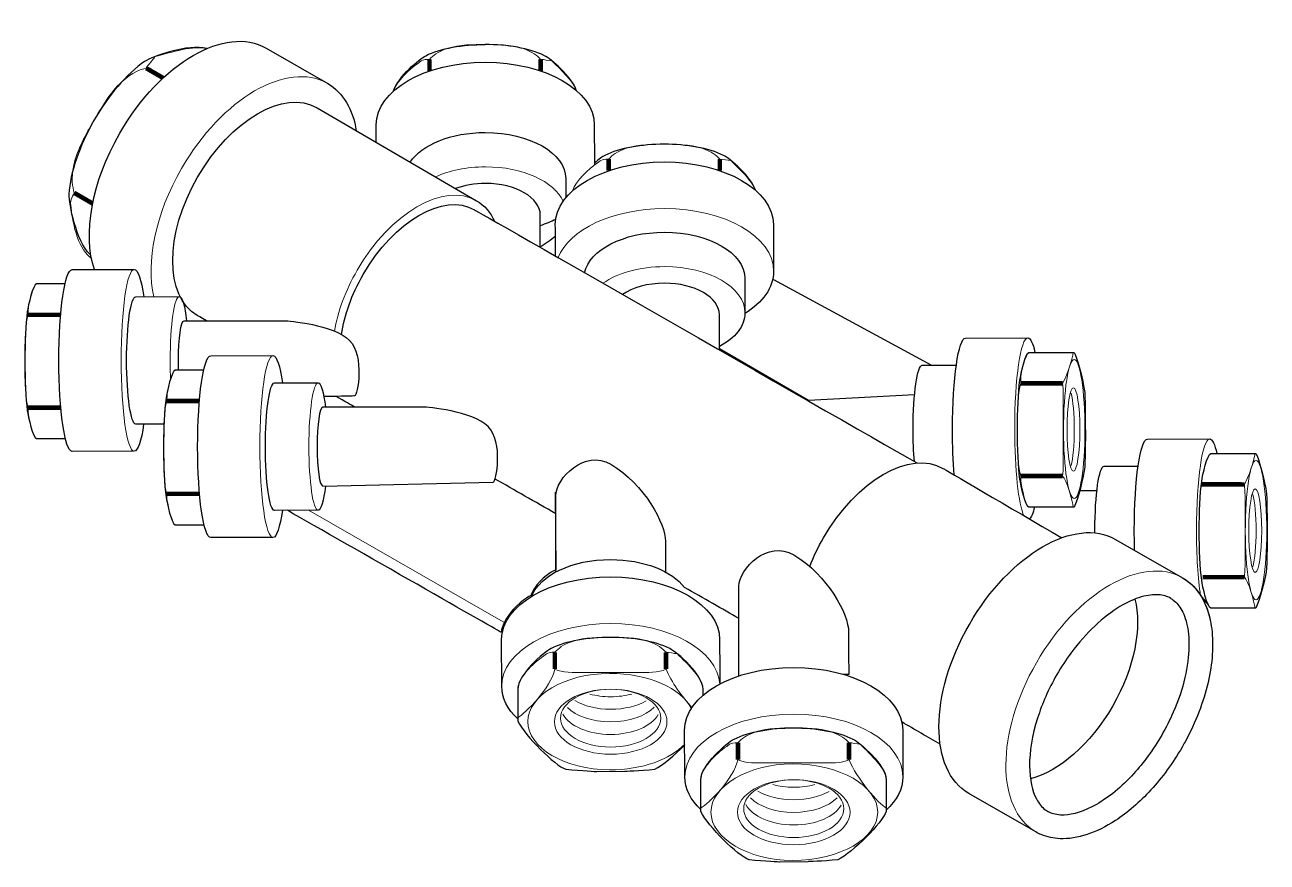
# Model space of a CAD drawing. Header units: millimetres. Extents: x 24747 to 137666, y -34589 to 43444.
# Drawn here: x 126976 to 127521, y 7455 to 7822 of the extents above; entities that cross this region are included whole.
import ezdxf

# ---------------------------------------------------------------- set-up
doc = ezdxf.new("R2010")
doc.units = ezdxf.units.MM
doc.header["$LTSCALE"] = 10
doc.layers.add('Livello 1', color=7, linetype='Continuous')
doc.layers.add('Pannelli', color=7, linetype='Continuous')

# ---------------------------------------------------------------- blocks, each defined once
blk = doc.blocks.new('block 95')
at = {"layer": 'Livello 1', "color": 7, "lineweight": 5, "true_color": 0xffffff}
blk.add_lwpolyline([(142.098, 72.926), (142.098, 72.926)], dxfattribs=at)
blk = doc.blocks.new('block 118')
at = {"layer": 'Livello 1', "color": 7, "lineweight": 5, "true_color": 0xffffff}
blk.add_lwpolyline([(130.922, 65.887), (130.922, 65.887)], dxfattribs=at)
blk.add_open_spline([(132.279, 65.887), (132.279, 65.454), (131.672, 65.103), (130.922, 65.104), (130.173, 65.104), (129.565, 65.454), (129.566, 65.887), (129.565, 66.319), (130.173, 66.67), (130.922, 66.67), (131.671, 66.67), (132.279, 66.319), (132.279, 65.887)], degree=3, knots=[0, 0, 0, 0, 1, 1, 1, 2, 2, 2, 3, 3, 3, 4, 4, 4, 4], dxfattribs=at)
blk = doc.blocks.new('block 125')
at = {"layer": 'Livello 1', "color": 7, "lineweight": 5, "true_color": 0xffffff}
blk.add_lwpolyline([(135.336, 63.706), (135.336, 63.706)], dxfattribs=at)
blk.add_open_spline([(136.693, 63.706), (136.693, 63.273), (136.085, 62.923), (135.336, 62.923), (134.587, 62.923), (133.979, 63.273), (133.98, 63.706), (133.979, 64.138), (134.587, 64.489), (135.336, 64.489), (136.085, 64.489), (136.693, 64.138), (136.693, 63.706)], degree=3, knots=[0, 0, 0, 0, 1, 1, 1, 2, 2, 2, 3, 3, 3, 4, 4, 4, 4], dxfattribs=at)

msp = doc.modelspace()

# ---------------------------------------------------------------- linework, layer by layer
at = {"layer": 'Pannelli', "color": 7, "lineweight": 30}
for p, q in [((127304.68327, 7710.23211), (127374.10596, 7672.58083)), ((127320.04707, 7657.04204), (127280.98993, 7679.76507)), ((127366.64388, 7659.62373), (127320.04707, 7657.04204))]:
    msp.add_line(p, q, dxfattribs=at)
at = {"layer": 'Pannelli', "color": 7, "lineweight": 9}
msp.add_line((127187.06561, 7559.42866), (127100.71683, 7608.97688), dxfattribs=at)
at = {"layer": 'Pannelli', "color": 7}
msp.add_line((127492.14914, 7571.65468), (127495.51839, 7567.47186), dxfattribs=at)
at = {"layer": 'Pannelli', "color": 7, "lineweight": 5, "const_width": 2}
for points in [[(127153.77126, 7801.58589), (127153.76695, 7806.69791)], [(127202.56737, 7801.63318), (127202.56737, 7806.69791)], [(127036.89984, 7798.52806), (127029.48328, 7802.83501)], [(127232.38371, 7757.84507), (127232.37939, 7762.95814)], [(127281.17781, 7757.89133), (127281.17354, 7762.95814)], [(127005.97503, 7743.46072), (126997.90286, 7748.14619)], [(126991.92826, 7694.66765), (126977.64773, 7694.66765)], [(127431.59446, 7664.6236), (127413.23316, 7664.61733)], [(126991.98494, 7654.00416), (126977.64773, 7653.99437)], [(127052.81254, 7656.84137), (127038.52597, 7656.84137)], [(127431.59446, 7623.96286), (127413.22689, 7623.95659)], [(127052.86919, 7616.17788), (127038.52597, 7616.16808)], [(127511.38584, 7620.29436), (127492.50134, 7620.35418)], [(127511.38584, 7579.63362), (127493.02454, 7579.63362)], [(127208.78186, 7539.29896), (127208.77559, 7546.72375)], [(127257.57601, 7539.29896), (127257.57601, 7546.72375)], [(127289.12508, 7499.60394), (127289.11881, 7507.02873)], [(127337.91923, 7499.60394), (127337.91923, 7507.02873)]]:
    msp.add_lwpolyline(points, dxfattribs=at)
at = {"layer": 'Pannelli', "color": 7, "lineweight": 30}
for points, knots in [([(127006.7174, 7714.56948), (127001.6385, 7729.77327), (127005.37218, 7752.68626), (127017.90087, 7774.38378), (127035.66643, 7805.14899), (127064.39358, 7821.82967), (127082.06508, 7811.62059), (127082.06508, 7811.62059), (127109.10535, 7796.11257), (127109.10535, 7796.11257), (127115.93654, 7792.16609), (127120.11484, 7784.78146), (127121.64425, 7775.42901)], [6.29502574, 6.29502574, 6.29502574, 6.29502574, 7, 7, 7, 8, 8, 8, 9, 9, 9, 9.386565322, 9.386565322, 9.386565322, 9.386565322]), ([(127056.07127, 7811.41519), (127047.83502, 7813.65384), (127032.29865, 7808.08162), (127028.71196, 7805.71337), (127020.85448, 7800.52104), (127012.70853, 7790.64431), (127006.39997, 7779.7078)], [14.087791399, 14.087791399, 14.087791399, 14.087791399, 15, 15, 15, 16, 16, 16, 16]), ([(127137.9833, 7792.95543), (127140.17387, 7799.21104), (127149.28143, 7806.89707), (127152.14246, 7808.32208), (127158.65169, 7811.57042), (127168.40926, 7813.21341), (127178.16684, 7813.21341), (127178.16689, 7813.21341), (127178.16694, 7813.21341), (127178.167, 7813.21341)], [3.122622976, 3.122622976, 3.122622976, 3.122622976, 4, 4, 4, 5, 5, 5, 5.000005458, 5.000005458, 5.000005458, 5.000005458]), ([(127218.3507, 7792.95543), (127216.16013, 7799.21104), (127207.05257, 7806.89707), (127204.19154, 7808.32208), (127197.68231, 7811.57042), (127187.92473, 7813.21341), (127178.16716, 7813.21341), (127178.1671, 7813.21341), (127178.16705, 7813.21341), (127178.167, 7813.21341)], [3.122622976, 3.122622976, 3.122622976, 3.122622976, 4, 4, 4, 5, 5, 5, 5.000005458, 5.000005458, 5.000005458, 5.000005458]), ([(127130.42409, 7770.31831), (127130.40512, 7774.44346), (127130.3889, 7777.97075), (127130.3889, 7777.97075), (127130.3889, 7793.14642), (127151.81042, 7805.44372), (127178.24241, 7805.44372), (127204.66186, 7805.44372), (127226.08964, 7793.14642), (127226.08337, 7777.97075), (127226.08337, 7777.97075), (127226.13827, 7766.03157), (127226.16419, 7760.39568)], [5.584747074, 5.584747074, 5.584747074, 5.584747074, 6, 6, 6, 7, 7, 7, 8, 8, 8, 8.763975171, 8.763975171, 8.763975171, 8.763975171]), ([(127055.94058, 7692.04224), (127053.3626, 7693.54333), (127051.85171, 7694.42308), (127051.85171, 7694.42308), (127037.42229, 7702.75089), (127037.485, 7729.89149), (127052.00221, 7755.03167), (127066.51316, 7780.16558), (127089.98527, 7793.79859), (127104.41469, 7785.45825), (127104.41469, 7785.45825), (127174.46103, 7744.68463), (127174.46103, 7744.68463), (127177.93061, 7742.68006), (127180.56265, 7739.58946), (127182.35779, 7735.70171)], [5.853133242, 5.853133242, 5.853133242, 5.853133242, 6, 6, 6, 7, 7, 7, 8, 8, 8, 9, 9, 9, 9.240346713, 9.240346713, 9.240346713, 9.240346713]), ([(127004.83908, 7721.13938), (126998.69374, 7727.06239), (126995.51076, 7743.25798), (126995.70474, 7747.55162), (126996.13324, 7756.95995), (127000.43545, 7769.01802), (127006.58969, 7780.04211)], [14.087791399, 14.087791399, 14.087791399, 14.087791399, 15, 15, 15, 16, 16, 16, 16]), ([(127145.30567, 7761.65582), (127150.39376, 7769.25452), (127163.23106, 7774.64716), (127178.26122, 7774.64716), (127197.75129, 7774.64716), (127213.55404, 7765.57939), (127213.55404, 7754.39204), (127213.55404, 7754.39204), (127213.57222, 7750.01859), (127213.589, 7745.98094)], [6.228829853, 6.228829853, 6.228829853, 6.228829853, 7, 7, 7, 8, 8, 8, 8.538391412, 8.538391412, 8.538391412, 8.538391412]), ([(127296.96637, 7749.20572), (127294.78088, 7755.46321), (127285.66102, 7763.15731), (127282.80398, 7764.58858), (127276.28848, 7767.83692), (127266.53718, 7769.47364), (127256.77333, 7769.47364), (127247.01575, 7769.46737), (127237.25818, 7767.84319), (127230.76149, 7764.58858), (127229.78459, 7764.09919), (127228.0749, 7762.87757), (127226.16035, 7761.23137)], [3.122157867, 3.122157867, 3.122157867, 3.122157867, 4, 4, 4, 5, 5, 5, 6, 6, 6, 6.300159344, 6.300159344, 6.300159344, 6.300159344]), ([(127209.06054, 7720.4315), (127209.03492, 7726.4018), (127209.00135, 7734.22471), (127209.00135, 7734.22471), (127209.00135, 7749.40037), (127230.42286, 7761.70395), (127256.84858, 7761.70395), (127283.2743, 7761.70395), (127304.69582, 7749.40037), (127304.69582, 7734.22471), (127304.69582, 7734.22471), (127304.78361, 7713.78146), (127304.78361, 7713.78146), (127304.78657, 7706.62066), (127300.02645, 7700.10247), (127292.22381, 7695.21268)], [5.381590673, 5.381590673, 5.381590673, 5.381590673, 6, 6, 6, 7, 7, 7, 8, 8, 8, 9, 9, 9, 9.471470997, 9.471470997, 9.471470997, 9.471470997]), ([(127115.12598, 7686.0631), (127116.39148, 7694.39984), (127119.5797, 7703.51476), (127124.68862, 7712.36423), (127138.2213, 7735.80499), (127160.10059, 7748.50363), (127173.55802, 7740.73394), (127173.55802, 7740.73394), (127327.0522, 7652.95691), (127367.71485, 7629.7036)], [6.622474941, 6.622474941, 6.622474941, 6.622474941, 7, 7, 7, 8, 8, 8, 8.867543323, 8.867543323, 8.867543323, 8.867543323]), ([(127202.38201, 7724.25068), (127202.39311, 7731.29945), (127202.40432, 7738.42624), (127202.40432, 7738.42624), (127202.41059, 7746.07678), (127191.63086, 7752.26619), (127178.3302, 7752.26619), (127173.50532, 7752.26619), (127169.01216, 7751.45172), (127165.24528, 7750.04907)], [2.494526572, 2.494526572, 2.494526572, 2.494526572, 3, 3, 3, 4, 4, 4, 4.362755455, 4.362755455, 4.362755455, 4.362755455]), ([(127221.84052, 7713.12316), (127223.96322, 7723.15047), (127238.84004, 7730.91366), (127256.87366, 7730.91366), (127276.36373, 7730.91366), (127292.16022, 7721.84588), (127292.16022, 7710.65227), (127292.16022, 7710.65227), (127292.2292, 7695.57067), (127292.2292, 7695.57067), (127292.2292, 7689.71223), (127287.90537, 7684.43717), (127280.99168, 7680.73812)], [6.074727128, 6.074727128, 6.074727128, 6.074727128, 7, 7, 7, 8, 8, 8, 9, 9, 9, 9.523079842, 9.523079842, 9.523079842, 9.523079842]), ([(127028.34136, 7646.77299), (127027.2925, 7639.42807), (127025.83401, 7634.87428), (127024.22197, 7634.87428), (127024.22197, 7634.87428), (126996.93086, 7634.79276), (126996.93086, 7634.79276), (126993.73895, 7634.79276), (126991.14906, 7652.63984), (126991.14906, 7674.66337), (126991.14906, 7696.68689), (126993.73895, 7714.54652), (126996.93086, 7714.54024), (126996.93086, 7714.54024), (127024.22197, 7714.62177), (127024.22197, 7714.62177), (127025.84082, 7714.62177), (127027.30482, 7710.02781), (127028.35464, 7702.62825)], [4.494959227, 4.494959227, 4.494959227, 4.494959227, 5, 5, 5, 6, 6, 6, 7, 7, 7, 8, 8, 8, 9, 9, 9, 9.507174546, 9.507174546, 9.507174546, 9.507174546]), ([(126993.8057, 7708.21914), (126988.1521, 7708.21914), (126981.26606, 7708.21914), (126981.26606, 7708.21914), (126979.81748, 7708.21914), (126977.64773, 7698.73122), (126977.28402, 7696.02217), (126976.56286, 7690.59154), (126976.19915, 7682.46441), (126976.19915, 7674.33728), (126976.19915, 7666.19761), (126976.56286, 7658.07047), (126977.28402, 7652.65239), (126977.64773, 7649.9308), (126979.81748, 7640.44915), (126981.26606, 7640.44915), (126981.26606, 7640.44915), (126988.27902, 7640.44915), (126993.96098, 7640.44915)], [2.410512102, 2.410512102, 2.410512102, 2.410512102, 3, 3, 3, 4, 4, 4, 5, 5, 5, 6, 6, 6, 7, 7, 7, 7.594895815, 7.594895815, 7.594895815, 7.594895815]), ([(127280.98909, 7679.29851), (127281.00243, 7686.72067), (127281.01677, 7694.69274), (127281.01677, 7694.69274), (127281.01677, 7702.34328), (127270.23703, 7708.52642), (127256.93637, 7708.52642), (127249.53846, 7708.52642), (127242.91729, 7706.61176), (127238.50029, 7703.59612)], [2.465510402, 2.465510402, 2.465510402, 2.465510402, 3, 3, 3, 4, 4, 4, 4.556469093, 4.556469093, 4.556469093, 4.556469093]), ([(127037.27979, 7646.79645), (127031.7758, 7646.782), (127024.9055, 7646.76398), (127024.9055, 7646.76398), (127022.67305, 7646.76398), (127020.86075, 7659.26195), (127020.86075, 7674.68845), (127020.86075, 7690.11495), (127022.67305, 7702.6192), (127024.9055, 7702.6192), (127024.9055, 7702.6192), (127044.02558, 7702.66936), (127044.02558, 7702.66936), (127045.31295, 7702.66936), (127046.46061, 7698.51122), (127047.20158, 7692.0348)], [5.400563748, 5.400563748, 5.400563748, 5.400563748, 6, 6, 6, 7, 7, 7, 8, 8, 8, 9, 9, 9, 9.576661606, 9.576661606, 9.576661606, 9.576661606]), ([(127043.66521, 7670.39286), (127043.6139, 7671.7739), (127043.58662, 7673.22161), (127043.58662, 7674.71354), (127043.58662, 7684.28298), (127044.70912, 7692.03386), (127046.09499, 7692.03386), (127046.09499, 7692.03386), (127090.27373, 7692.07148), (127090.27373, 7692.07148), (127091.65961, 7692.07148), (127111.70152, 7690.45358), (127118.64344, 7683.48657), (127125.39724, 7676.70769), (127122.24923, 7659.10518), (127120.86335, 7659.10518), (127120.86335, 7659.10518), (127115.3965, 7658.98), (127107.41929, 7658.79735)], [6.8440954, 6.8440954, 6.8440954, 6.8440954, 7, 7, 7, 8, 8, 8, 9, 9, 9, 10, 10, 10, 11, 11, 11, 11.270401915, 11.270401915, 11.270401915, 11.270401915]), ([(127384.08997, 7624.42422), (127383.58516, 7630.34916), (127383.29572, 7637.25414), (127383.29572, 7644.62559), (127383.29572, 7666.64911), (127385.87934, 7684.49619), (127389.07125, 7684.49619)], [0.665291907, 0.665291907, 0.665291907, 0.665291907, 1, 1, 1, 2, 2, 2, 2]), ([(127089.22004, 7608.94671), (127088.17115, 7601.5984), (127086.71248, 7597.04173), (127085.10021, 7597.04173), (127085.10021, 7597.04173), (127057.8091, 7596.96648), (127057.8091, 7596.96648), (127054.62346, 7596.96648), (127052.03357, 7614.81356), (127052.03357, 7636.83709), (127052.03357, 7658.86061), (127054.62346, 7676.72023), (127057.8091, 7676.71396), (127057.8091, 7676.71396), (127085.10021, 7676.79549), (127085.10021, 7676.79549), (127086.71906, 7676.79549), (127088.18306, 7672.20153), (127089.23287, 7664.80197)], [4.494888441, 4.494888441, 4.494888441, 4.494888441, 5, 5, 5, 6, 6, 6, 7, 7, 7, 8, 8, 8, 9, 9, 9, 9.507174546, 9.507174546, 9.507174546, 9.507174546]), ([(127441.55271, 7649.542), (127441.55271, 7649.542), (127441.50254, 7654.79077), (127441.36458, 7660.55376), (127440.64342, 7665.97185), (127437.74625, 7676.82057), (127436.66138, 7678.16882), (127436.66138, 7678.16882), (127416.85149, 7678.16882), (127416.85149, 7678.16882), (127415.40291, 7678.16882), (127413.22689, 7668.68717), (127412.86945, 7665.97812), (127412.14202, 7660.55376), (127411.78458, 7652.41409), (127411.78458, 7644.28696), (127411.78458, 7636.15983), (127412.14202, 7628.02015), (127412.86945, 7622.60206), (127413.22689, 7619.89302), (127415.40291, 7610.39882), (127416.85149, 7610.39882), (127416.85149, 7610.39882), (127436.66138, 7610.39882), (127436.66138, 7610.39882), (127438.10996, 7613.10787), (127441.00713, 7623.95659), (127441.37085, 7628.02015), (127441.50254, 7633.95246), (127441.5966, 7639.2075), (127441.5966, 7639.2075), (127441.5966, 7639.2075), (127441.55271, 7649.542), (127441.55271, 7649.542)], [0, 0, 0, 0, 1, 1, 1, 2, 2, 2, 3, 3, 3, 4, 4, 4, 5, 5, 5, 6, 6, 6, 7, 7, 7, 8, 8, 8, 9, 9, 9, 10, 10, 10, 11, 11, 11, 11]), ([(127366.58289, 7630.35092), (127366.22102, 7634.53374), (127366.01302, 7639.42451), (127366.01302, 7644.65067), (127366.01302, 7660.06463), (127367.82532, 7672.56888), (127370.05777, 7672.56888), (127370.05777, 7672.56888), (127379.32598, 7672.59623), (127384.95678, 7672.61285)], [0.661221934, 0.661221934, 0.661221934, 0.661221934, 1, 1, 1, 2, 2, 2, 2.696230311, 2.696230311, 2.696230311, 2.696230311]), ([(127054.68857, 7670.39286), (127049.0341, 7670.39286), (127042.1443, 7670.39286), (127042.1443, 7670.39286), (127040.69572, 7670.39286), (127038.52597, 7660.90494), (127038.16853, 7658.19589), (127037.4411, 7652.76526), (127037.07739, 7644.63813), (127037.07739, 7636.511), (127037.07739, 7628.37132), (127037.4411, 7620.24419), (127038.16853, 7614.8261), (127038.52597, 7612.10452), (127040.69572, 7602.62286), (127042.1443, 7602.62286), (127042.1443, 7602.62286), (127049.16094, 7602.62286), (127054.84369, 7602.62286)], [2.410351107, 2.410351107, 2.410351107, 2.410351107, 3, 3, 3, 4, 4, 4, 5, 5, 5, 6, 6, 6, 7, 7, 7, 7.595051798, 7.595051798, 7.595051798, 7.595051798]), ([(127108.07806, 7619.57987), (127107.33515, 7613.12721), (127106.18796, 7608.98786), (127104.90382, 7608.98786), (127104.90382, 7608.98786), (127085.78374, 7608.9377), (127085.78374, 7608.9377), (127083.55129, 7608.9377), (127081.73899, 7621.43567), (127081.73899, 7636.86217), (127081.73899, 7652.28867), (127083.55129, 7664.79292), (127085.78374, 7664.79292), (127085.78374, 7664.79292), (127104.90382, 7664.84308), (127104.90382, 7664.84308), (127106.19119, 7664.84308), (127107.34093, 7660.68494), (127108.08367, 7654.20852)], [4.424787487, 4.424787487, 4.424787487, 4.424787487, 5, 5, 5, 6, 6, 6, 7, 7, 7, 8, 8, 8, 9, 9, 9, 9.576661508, 9.576661508, 9.576661508, 9.576661508]), ([(127106.97323, 7619.55439), (127105.58735, 7619.56693), (127104.46486, 7627.31781), (127104.46486, 7636.88725), (127104.46486, 7646.4567), (127105.58735, 7654.20758), (127106.97323, 7654.20758), (127106.97323, 7654.20758), (127151.15197, 7654.2452), (127151.15197, 7654.2452), (127152.53785, 7654.2452), (127172.57975, 7652.6273), (127179.52795, 7645.66029), (127186.28175, 7638.88141), (127183.12747, 7621.2789), (127181.74159, 7621.2789), (127181.74159, 7621.2789), (127106.97323, 7619.55439), (127106.97323, 7619.55439)], [0, 0, 0, 0, 1, 1, 1, 2, 2, 2, 3, 3, 3, 4, 4, 4, 5, 5, 5, 6, 6, 6, 6]), ([(127463.23147, 7591.39941), (127463.13699, 7594.26224), (127463.0871, 7597.24223), (127463.0871, 7600.30262), (127463.0871, 7622.3136), (127465.67072, 7640.17322), (127468.86263, 7640.17322), (127468.86263, 7640.17322), (127496.16001, 7640.24221), (127496.16001, 7640.24221), (127497.31635, 7640.24221), (127498.3942, 7637.88985), (127499.29818, 7633.83958)], [0.861039914, 0.861039914, 0.861039914, 0.861039914, 1, 1, 1, 2, 2, 2, 3, 3, 3, 3.362987021, 3.362987021, 3.362987021, 3.362987021]), ([(127209.24516, 7581.95454), (127209.23224, 7596.04006), (127209.21456, 7615.31524), (127209.21456, 7615.31524), (127209.21456, 7622.95324), (127221.84422, 7635.92153), (127233.29495, 7629.13638), (127248.12571, 7620.36961), (127257.36907, 7602.99912), (127257.36907, 7595.36112), (127257.36907, 7595.36112), (127257.37953, 7588.70985), (127257.39024, 7581.90173)], [5.365379904, 5.365379904, 5.365379904, 5.365379904, 6, 6, 6, 7, 7, 7, 8, 8, 8, 8.488209539, 8.488209539, 8.488209539, 8.488209539]), ([(127320.6775, 7584.33715), (127322.28861, 7588.51578), (127324.29635, 7592.73407), (127326.70053, 7596.8975), (127341.21147, 7622.03768), (127364.68358, 7635.65815), (127379.113, 7627.33035), (127379.113, 7627.33035), (127409.2564, 7609.72918), (127431.22571, 7596.90098)], [6.834391424, 6.834391424, 6.834391424, 6.834391424, 7, 7, 7, 8, 8, 8, 8.635586512, 8.635586512, 8.635586512, 8.635586512]), ([(127521.34408, 7605.21903), (127521.34408, 7605.21903), (127521.30019, 7610.46153), (127521.16223, 7616.21825), (127520.4348, 7621.63634), (127517.5439, 7632.48506), (127516.45276, 7633.83958), (127516.45276, 7633.83958), (127496.64287, 7633.83958), (127496.64287, 7633.83958), (127495.19429, 7633.83958), (127493.02454, 7624.35793), (127492.66083, 7621.64888), (127491.93967, 7616.21825), (127491.57596, 7608.09112), (127491.57596, 7599.95772), (127491.57596, 7591.82431), (127491.9334, 7583.69718), (127492.66083, 7578.27909), (127493.02454, 7575.55751), (127495.19429, 7566.07585), (127496.64287, 7566.07585), (127496.64287, 7566.07585), (127516.45276, 7566.07585), (127516.45276, 7566.07585), (127517.90761, 7568.7849), (127520.79851, 7579.63362), (127521.16223, 7583.69718), (127521.30019, 7589.62322), (127521.38798, 7594.88453), (127521.38798, 7594.88453), (127521.38798, 7594.88453), (127521.34408, 7605.21903), (127521.34408, 7605.21903)], [0, 0, 0, 0, 1, 1, 1, 2, 2, 2, 3, 3, 3, 4, 4, 4, 5, 5, 5, 6, 6, 6, 7, 7, 7, 8, 8, 8, 9, 9, 9, 10, 10, 10, 11, 11, 11, 11]), ([(127445.80845, 7599.05429), (127445.80576, 7599.47225), (127445.8044, 7599.89261), (127445.8044, 7600.31516), (127445.8044, 7615.74166), (127447.6167, 7628.24591), (127449.84915, 7628.24591), (127449.84915, 7628.24591), (127464.74814, 7628.285), (127464.74814, 7628.285)], [6.972608572, 6.972608572, 6.972608572, 6.972608572, 7, 7, 7, 8, 8, 8, 9, 9, 9, 9]), ([(127419.93052, 7467.91691), (127419.93052, 7467.91691), (127390.53238, 7484.74183), (127390.53238, 7484.74183), (127372.86088, 7494.93837), (127372.9424, 7528.16178), (127390.70796, 7558.93953), (127408.47352, 7589.70474), (127437.20068, 7606.38543), (127454.87217, 7596.18889), (127454.87217, 7596.18889), (127484.27032, 7579.34515), (127484.27032, 7579.34515), (127490.93231, 7575.50115), (127495.07209, 7568.38631), (127496.69236, 7559.36406)], [5, 5, 5, 5, 6, 6, 6, 7, 7, 7, 8, 8, 8, 9, 9, 9, 9.376990706, 9.376990706, 9.376990706, 9.376990706]), ([(127289.59893, 7536.36016), (127289.58449, 7550.13806), (127289.55778, 7575.62649), (127289.55778, 7575.62649), (127289.55778, 7583.25822), (127302.18744, 7596.22651), (127313.63817, 7589.44763), (127328.46893, 7580.67459), (127337.71229, 7563.3041), (127337.71229, 7555.6661), (127337.71229, 7555.6661), (127337.72896, 7545.07198), (127337.74175, 7536.94034)], [5.27027744, 5.27027744, 5.27027744, 5.27027744, 6, 6, 6, 7, 7, 7, 8, 8, 8, 8.616219085, 8.616219085, 8.616219085, 8.616219085]), ([(127198.73107, 7571.30139), (127202.09055, 7580.48065), (127216.27907, 7587.37195), (127233.26986, 7587.37195), (127247.7851, 7587.37195), (127260.25169, 7582.34248), (127265.67016, 7575.15369)], [0.128233236, 0.128233236, 0.128233236, 0.128233236, 1, 1, 1, 1.744750613, 1.744750613, 1.744750613, 1.744750613]), ([(127192.52091, 7517.46395), (127188.05842, 7521.63953), (127185.48534, 7526.55268), (127185.48534, 7531.81146), (127185.48534, 7531.81146), (127185.39755, 7552.26726), (127185.39755, 7552.26726), (127185.39755, 7567.44919), (127206.81906, 7579.74649), (127233.24478, 7579.74649), (127259.67677, 7579.74649), (127281.09829, 7567.44919), (127281.09202, 7552.26726), (127281.09202, 7552.26726), (127281.16291, 7536.85973), (127281.18161, 7532.79656)], [4.653472263, 4.653472263, 4.653472263, 4.653472263, 5, 5, 5, 6, 6, 6, 7, 7, 7, 8, 8, 8, 8.868143455, 8.868143455, 8.868143455, 8.868143455]), ([(127198.36584, 7571.6319), (127198.36584, 7571.6319), (127192.60285, 7568.74727), (127188.83402, 7563.42952), (127185.06519, 7558.11177), (127185.28467, 7555.45289), (127185.28467, 7555.45289)], [10, 10, 10, 10, 11, 11, 11, 12, 12, 12, 12]), ([(127463.32608, 7569.98061), (127466.5319, 7557.6068), (127463.28224, 7539.93552), (127453.59112, 7523.15292), (127443.80043, 7506.19424), (127429.93492, 7494.47175), (127417.51612, 7491.19808)], [3.332438875, 3.332438875, 3.332438875, 3.332438875, 4, 4, 4, 4.674564911, 4.674564911, 4.674564911, 4.674564911]), ([(127273.83654, 7527.87852), (127273.83654, 7529.41153), (127273.83654, 7530.46948), (127273.83654, 7530.46948), (127273.83654, 7536.96617), (127262.4548, 7546.72375), (127259.20645, 7548.35419), (127252.69095, 7551.60254), (127242.93338, 7553.23298), (127233.1758, 7553.23298), (127223.41195, 7553.23298), (127213.66065, 7551.60254), (127207.15769, 7548.35419), (127203.90308, 7546.72375), (127192.51506, 7536.96617), (127192.51506, 7530.45694), (127192.51506, 7530.45694), (127192.52133, 7516.5292), (127192.52133, 7516.5292), (127195.76967, 7510.02624), (127208.77559, 7497.01405), (127213.66065, 7495.37733), (127220.77816, 7494.77532), (127227.08045, 7494.37398), (127227.08045, 7494.37398), (127227.08045, 7494.37398), (127239.47809, 7494.57465), (127239.47809, 7494.57465), (127239.47809, 7494.57465), (127245.78038, 7494.77532), (127252.69095, 7495.37733), (127256.11853, 7497.09442), (127261.34925, 7501.51361), (127265.77088, 7506.02633)], [2.724514817, 2.724514817, 2.724514817, 2.724514817, 3, 3, 3, 4, 4, 4, 5, 5, 5, 6, 6, 6, 7, 7, 7, 8, 8, 8, 9, 9, 9, 10, 10, 10, 11, 11, 11, 12, 12, 12, 12.526572454, 12.526572454, 12.526572454, 12.526572454]), ([(127272.86413, 7477.77684), (127268.40365, 7481.95206), (127265.83266, 7486.86462), (127265.83483, 7492.12272), (127265.83483, 7492.12272), (127265.74077, 7512.57224), (127265.74077, 7512.57224), (127265.74077, 7527.76044), (127287.16228, 7540.05774), (127313.59427, 7540.05774), (127340.01372, 7540.05774), (127361.44151, 7527.76044), (127361.43524, 7512.57224), (127361.43524, 7512.57224), (127361.5293, 7492.12899), (127361.5293, 7492.12899), (127361.53153, 7486.74407), (127358.83721, 7481.72207), (127354.17977, 7477.48298)], [4.653517594, 4.653517594, 4.653517594, 4.653517594, 5, 5, 5, 6, 6, 6, 7, 7, 7, 8, 8, 8, 9, 9, 9, 9.354692119, 9.354692119, 9.354692119, 9.354692119]), ([(127319.82131, 7454.87963), (127319.82131, 7454.87963), (127326.12987, 7455.0803), (127333.04044, 7455.68231), (127339.5434, 7458.9432), (127352.55559, 7471.95539), (127354.17977, 7476.84045), (127354.17977, 7476.84045), (127354.17977, 7490.77447), (127354.17977, 7490.77447), (127354.17977, 7497.27115), (127342.79802, 7507.02873), (127339.5434, 7508.65917), (127333.03417, 7511.90752), (127323.2766, 7513.53796), (127313.51902, 7513.53796), (127303.76145, 7513.53796), (127294.00387, 7511.91379), (127287.50091, 7508.65917), (127284.2463, 7507.02873), (127272.85828, 7497.27115), (127272.85828, 7490.76192), (127272.85828, 7490.76192), (127272.86455, 7476.84045), (127272.86455, 7476.84045), (127276.11289, 7470.33122), (127289.12508, 7457.3253), (127294.00387, 7455.68231), (127301.12138, 7455.0803), (127307.42367, 7454.67896), (127307.42367, 7454.67896), (127307.42367, 7454.67896), (127319.82131, 7454.87963), (127319.82131, 7454.87963)], [0, 0, 0, 0, 1, 1, 1, 2, 2, 2, 3, 3, 3, 4, 4, 4, 5, 5, 5, 6, 6, 6, 7, 7, 7, 8, 8, 8, 9, 9, 9, 10, 10, 10, 11, 11, 11, 11])]:
    msp.add_open_spline(points, degree=3, knots=knots, dxfattribs=at)
at = {"layer": 'Pannelli', "color": 7, "lineweight": 5}
for points, knots in [([(127056.04799, 7811.40527), (127050.20203, 7812.88717), (127040.9105, 7809.95064), (127033.31483, 7807.9082), (127032.26758, 7806.08963), (127030.53053, 7804.65985), (127029.48328, 7802.83501), (127029.48328, 7802.83501), (127029.48328, 7802.83501), (127029.48328, 7802.83501), (127026.59865, 7802.07623), (127023.7203, 7801.29863), (127018.74117, 7796.88389), (127013.76205, 7792.46916), (127009.56052, 7785.17606), (127006.39997, 7779.7078), (127003.23942, 7774.23955), (126999.03789, 7766.94645), (126997.69591, 7760.42468), (126996.35393, 7753.90291), (126997.13153, 7751.03082), (126997.90286, 7748.14619), (126996.85561, 7746.32762), (126995.80209, 7744.4965), (126996.56715, 7741.63068), (126997.05001, 7734.0554), (127000.14158, 7722.56077), (127005.60356, 7719.40022)], [0.119730664, 0.119730664, 0.119730664, 0.119730664, 1, 1, 1, 2, 2, 2, 3, 3, 3, 4, 4, 4, 5, 5, 5, 6, 6, 6, 7, 7, 7, 8, 8, 8, 9, 9, 9, 9]), ([(127218.30413, 7792.99637), (127216.66342, 7797.28561), (127211.49157, 7802.03794), (127207.43988, 7806.08963), (127205.81571, 7806.0959), (127204.19154, 7806.69791), (127202.56737, 7806.69791), (127202.56737, 7806.69791), (127202.56737, 7806.69791), (127202.56737, 7806.69791), (127200.93692, 7808.33462), (127199.30648, 7809.95879), (127194.42769, 7811.58297), (127189.5489, 7813.21341), (127183.04595, 7813.20087), (127178.16716, 7813.21341), (127173.29464, 7813.21341), (127166.79168, 7813.20087), (127161.90035, 7811.58297), (127157.02156, 7809.95879), (127155.40366, 7808.33462), (127153.76695, 7806.69791), (127152.14905, 7806.69791), (127150.5186, 7806.69791), (127148.88816, 7805.07374), (127144.76753, 7802.32665), (127139.48083, 7797.24742), (127137.94356, 7792.79444)], [0.16952991, 0.16952991, 0.16952991, 0.16952991, 1, 1, 1, 2, 2, 2, 3, 3, 3, 4, 4, 4, 5, 5, 5, 6, 6, 6, 7, 7, 7, 8, 8, 8, 8.845687859, 8.845687859, 8.845687859, 8.845687859]), ([(127296.91963, 7749.24684), (127295.2823, 7753.53736), (127290.10653, 7758.30086), (127286.05233, 7762.34985), (127284.42815, 7762.35613), (127282.79771, 7762.95814), (127281.17354, 7762.95814), (127281.17354, 7762.95814), (127281.17354, 7762.95814), (127281.17354, 7762.95814), (127279.54937, 7764.58858), (127277.91892, 7766.21902), (127273.04014, 7767.84319), (127268.16135, 7769.46737), (127261.65839, 7769.46737), (127256.77333, 7769.47364), (127251.90081, 7769.47364), (127245.39785, 7769.46737), (127240.5128, 7767.84319), (127235.63401, 7766.21902), (127234.01611, 7764.58858), (127232.37939, 7762.95814), (127230.76149, 7762.95814), (127229.13105, 7762.95814), (127227.5006, 7761.34023), (127223.37719, 7758.58598), (127218.08612, 7753.50541), (127216.55288, 7749.04772)], [0.169013296, 0.169013296, 0.169013296, 0.169013296, 1, 1, 1, 2, 2, 2, 3, 3, 3, 4, 4, 4, 5, 5, 5, 6, 6, 6, 7, 7, 7, 8, 8, 8, 8.846260222, 8.846260222, 8.846260222, 8.846260222]), ([(126981.26606, 7708.21914), (126980.18119, 7708.21914), (126978.87057, 7702.79478), (126977.7857, 7698.73122), (126977.77942, 7697.3767), (126977.64773, 7696.02217), (126977.64773, 7694.66765), (126977.64773, 7694.66765), (126977.64773, 7694.66765), (126977.64773, 7694.66765), (126977.28402, 7693.31313), (126976.92031, 7691.94607), (126976.56286, 7687.8825), (126976.19915, 7683.81893), (126976.19915, 7678.40085), (126976.19915, 7674.33728), (126976.19915, 7670.27371), (126976.19915, 7664.85563), (126976.56286, 7660.77952), (126976.92031, 7656.71595), (126977.28402, 7655.36143), (126977.64773, 7653.99437), (126977.64773, 7652.65239), (126977.64773, 7651.29786), (126978.00518, 7649.9308), (126978.73261, 7645.86723), (126980.18119, 7640.44915), (126981.26606, 7640.44915)], [0, 0, 0, 0, 1, 1, 1, 2, 2, 2, 3, 3, 3, 4, 4, 4, 5, 5, 5, 6, 6, 6, 7, 7, 7, 8, 8, 8, 9, 9, 9, 9]), ([(127416.85149, 7678.16882), (127415.76662, 7678.16882), (127414.44972, 7672.74446), (127413.36485, 7668.68717), (127413.36485, 7667.33264), (127413.22689, 7665.97185), (127413.23316, 7664.61733), (127413.23316, 7664.61733), (127413.23316, 7664.61733), (127413.23316, 7664.61733), (127412.86945, 7663.26281), (127412.50573, 7661.90829), (127412.14202, 7657.84472), (127411.78458, 7653.78115), (127411.78458, 7648.35052), (127411.78458, 7644.28696), (127411.77831, 7640.22339), (127411.78458, 7634.8053), (127412.14202, 7630.7292), (127412.50573, 7626.66563), (127412.86945, 7625.32365), (127413.22689, 7623.95659), (127413.22689, 7622.60206), (127413.23316, 7621.24754), (127413.59061, 7619.89302), (127414.31803, 7615.82945), (127415.76662, 7610.41137), (127416.85149, 7610.39882)], [0, 0, 0, 0, 1, 1, 1, 2, 2, 2, 3, 3, 3, 4, 4, 4, 5, 5, 5, 6, 6, 6, 7, 7, 7, 8, 8, 8, 9, 9, 9, 9]), ([(127436.30393, 7678.16882), (127435.94022, 7675.45978), (127433.40676, 7667.32637), (127431.59446, 7664.6236), (127431.59446, 7664.6236), (127431.59446, 7664.6236), (127431.59446, 7664.6236), (127431.95817, 7661.90829), (127431.90801, 7657.84472), (127431.90801, 7653.78115), (127431.90801, 7653.78115), (127431.90801, 7634.8053), (127431.90801, 7634.8053), (127431.90801, 7630.74174), (127431.95817, 7626.66563), (127431.59446, 7623.96286), (127433.40676, 7622.60206), (127435.94022, 7613.12668), (127436.30393, 7610.39882)], [0, 0, 0, 0, 1, 1, 1, 2, 2, 2, 3, 3, 3, 4, 4, 4, 5, 5, 5, 6, 6, 6, 6]), ([(127441.42102, 7643.9107), (127441.42102, 7661.53203), (127439.25127, 7675.08979), (127436.71781, 7675.08979), (127434.18436, 7675.08979), (127432.00834, 7661.53203), (127432.00834, 7643.9107), (127432.00834, 7627.65644), (127434.18436, 7614.09868), (127436.71781, 7614.09868), (127439.25127, 7614.09868), (127441.42102, 7627.65644), (127441.42102, 7643.9107)], [0, 0, 0, 0, 1, 1, 1, 2, 2, 2, 3, 3, 3, 4, 4, 4, 4]), ([(127042.1443, 7670.39286), (127041.05943, 7670.39286), (127039.74881, 7664.9685), (127038.66393, 7660.90494), (127038.65766, 7659.55041), (127038.52597, 7658.19589), (127038.52597, 7656.84137), (127038.52597, 7656.84137), (127038.52597, 7656.84137), (127038.52597, 7656.84137), (127038.16226, 7655.48685), (127037.79854, 7654.11978), (127037.4411, 7650.05622), (127037.07739, 7645.99265), (127037.07739, 7640.57456), (127037.07739, 7636.511), (127037.07739, 7632.44743), (127037.07739, 7627.02934), (127037.4411, 7622.95324), (127037.79854, 7618.88967), (127038.16226, 7617.53515), (127038.52597, 7616.16808), (127038.52597, 7614.81356), (127038.52597, 7613.45904), (127038.88969, 7612.10452), (127039.61084, 7608.04095), (127041.05943, 7602.62286), (127042.1443, 7602.61659)], [0, 0, 0, 0, 1, 1, 1, 2, 2, 2, 3, 3, 3, 4, 4, 4, 5, 5, 5, 6, 6, 6, 7, 7, 7, 8, 8, 8, 9, 9, 9, 9]), ([(127435.3194, 7660.27784), (127436.16597, 7657.11729), (127436.73663, 7651.18499), (127436.73663, 7644.38729), (127436.73663, 7637.62723), (127436.17224, 7631.70746), (127435.33194, 7628.54691)], [0, 0, 0, 0, 1, 1, 1, 2, 2, 2, 2]), ([(127436.37291, 7662.69842), (127437.92811, 7662.69215), (127439.19483, 7654.49604), (127439.19483, 7644.38729), (127439.19483, 7634.27855), (127437.92811, 7626.07616), (127436.37291, 7626.0887)], [0, 0, 0, 0, 1, 1, 1, 2, 2, 2, 2]), ([(127516.08904, 7633.83958), (127515.7316, 7631.13054), (127513.19814, 7623.0034), (127511.38584, 7620.29436), (127511.38584, 7620.29436), (127511.38584, 7620.29436), (127511.38584, 7620.29436), (127511.74955, 7617.57277), (127511.70566, 7613.50921), (127511.70566, 7609.44564), (127511.70566, 7609.44564), (127511.70566, 7590.47606), (127511.70566, 7590.47606), (127511.70566, 7586.40623), (127511.74955, 7582.34266), (127511.38584, 7579.63362), (127513.19814, 7578.27909), (127515.7316, 7568.79744), (127516.08904, 7566.07585)], [0, 0, 0, 0, 1, 1, 1, 2, 2, 2, 3, 3, 3, 4, 4, 4, 5, 5, 5, 6, 6, 6, 6]), ([(127521.2124, 7599.58773), (127521.21867, 7617.19652), (127519.04265, 7630.76055), (127516.50919, 7630.76055), (127513.97574, 7630.76055), (127511.79972, 7617.20906), (127511.80599, 7599.58773), (127511.80599, 7583.32093), (127513.97574, 7569.76316), (127516.50919, 7569.76316), (127519.04265, 7569.76316), (127521.21867, 7583.32093), (127521.2124, 7599.58773)], [0, 0, 0, 0, 1, 1, 1, 2, 2, 2, 3, 3, 3, 4, 4, 4, 4]), ([(127516.16429, 7618.36918), (127517.71948, 7618.36291), (127518.98621, 7610.17307), (127518.98621, 7600.05805), (127518.98621, 7589.9493), (127517.71948, 7581.74692), (127516.16429, 7581.75319)], [0, 0, 0, 0, 1, 1, 1, 2, 2, 2, 2]), ([(127515.11078, 7615.95487), (127515.96362, 7612.79432), (127516.53428, 7606.86202), (127516.53428, 7600.05805), (127516.53428, 7593.29171), (127515.96362, 7587.37195), (127515.12332, 7584.2114)], [0, 0, 0, 0, 1, 1, 1, 2, 2, 2, 2]), ([(127273.83654, 7530.46948), (127273.83027, 7535.342), (127267.32731, 7541.24295), (127262.44853, 7546.12174), (127260.82435, 7546.12174), (127259.20018, 7546.72375), (127257.57601, 7546.72375), (127257.57601, 7546.72375), (127257.57601, 7546.72375), (127257.57601, 7546.72375), (127255.94557, 7548.35419), (127254.31512, 7549.98464), (127249.43634, 7551.60254), (127244.56382, 7553.23298), (127238.05459, 7553.22044), (127233.1758, 7553.23298), (127228.30328, 7553.23298), (127221.80032, 7553.22671), (127216.909, 7551.60254), (127212.03648, 7549.98464), (127210.41231, 7548.35419), (127208.77559, 7546.72375), (127207.15769, 7546.72375), (127205.52725, 7546.72375), (127203.8968, 7545.09958), (127199.02429, 7541.84496), (127192.52133, 7535.342), (127192.51506, 7530.45694)], [0, 0, 0, 0, 1, 1, 1, 2, 2, 2, 3, 3, 3, 4, 4, 4, 5, 5, 5, 6, 6, 6, 7, 7, 7, 8, 8, 8, 9, 9, 9, 9]), ([(127268.95037, 7522.49324), (127264.84638, 7526.95077), (127259.75146, 7533.85614), (127257.57601, 7539.29896), (127257.57601, 7539.29896), (127257.57601, 7539.29896), (127257.57601, 7539.29896), (127254.31512, 7537.66852), (127249.44261, 7537.87546), (127244.56382, 7537.86919), (127244.56382, 7537.86919), (127221.80032, 7537.86919), (127221.80032, 7537.86919), (127216.91527, 7537.87546), (127212.03648, 7537.66852), (127208.78186, 7539.29896), (127207.15142, 7531.17183), (127195.77594, 7519.78381), (127192.52133, 7518.15337)], [0.330289605, 0.330289605, 0.330289605, 0.330289605, 1, 1, 1, 2, 2, 2, 3, 3, 3, 4, 4, 4, 5, 5, 5, 6, 6, 6, 6]), ([(127268.6898, 7522.09737), (127264.26572, 7530.79664), (127250.15441, 7537.43022), (127232.73056, 7537.43022), (127213.21541, 7537.43022), (127196.94861, 7527.66011), (127196.94861, 7516.27836), (127196.94861, 7504.89661), (127213.21541, 7495.13904), (127232.73056, 7495.13904), (127247.29989, 7495.13904), (127259.55933, 7499.77369), (127265.76922, 7506.38616)], [1.17600584, 1.17600584, 1.17600584, 1.17600584, 2, 2, 2, 3, 3, 3, 4, 4, 4, 4.689409244, 4.689409244, 4.689409244, 4.689409244]), ([(127248.82806, 7525.41511), (127244.85855, 7523.11995), (127239.36521, 7521.70272), (127233.30122, 7521.70272), (127227.14943, 7521.69645), (127221.58711, 7523.15757), (127217.59253, 7525.50918)], [0, 0, 0, 0, 1, 1, 1, 2, 2, 2, 2]), ([(127242.57593, 7528.40008), (127239.75401, 7527.63502), (127236.61227, 7527.21487), (127233.29495, 7527.21487), (127230.02152, 7527.21487), (127226.91114, 7527.62248), (127224.1143, 7528.37499)], [0, 0, 0, 0, 1, 1, 1, 2, 2, 2, 2]), ([(127254.17089, 7519.38874), (127251.29253, 7514.32183), (127243.03998, 7510.66587), (127233.29495, 7510.66587), (127223.43704, 7510.66587), (127215.10297, 7514.41589), (127212.31867, 7519.5706)], [0, 0, 0, 0, 1, 1, 1, 2, 2, 2, 2]), ([(127252.36486, 7522.56811), (127248.57722, 7518.75538), (127241.45971, 7516.18429), (127233.29495, 7516.18429), (127225.18036, 7516.18429), (127218.08166, 7518.73029), (127214.28147, 7522.5054)], [0, 0, 0, 0, 1, 1, 1, 2, 2, 2, 2]), ([(127255.26831, 7517.83355), (127255.26203, 7510.82892), (127245.42921, 7505.15999), (127233.29495, 7505.15999), (127221.16696, 7505.14745), (127211.32786, 7510.82892), (127211.33413, 7517.82728)], [0, 0, 0, 0, 1, 1, 1, 2, 2, 2, 2]), ([(127354.17977, 7490.77447), (127354.17349, 7495.65325), (127347.67054, 7501.54793), (127342.79175, 7506.42672), (127341.16758, 7506.42672), (127339.5434, 7507.02873), (127337.91923, 7507.02873), (127337.91923, 7507.02873), (127337.91923, 7507.02873), (127337.91923, 7507.02873), (127336.28879, 7508.65917), (127334.65834, 7510.28962), (127329.77956, 7511.91379), (127324.90077, 7513.53796), (127318.39781, 7513.52542), (127313.51902, 7513.53796), (127308.64651, 7513.53796), (127302.14355, 7513.53796), (127297.25222, 7511.91379), (127292.37343, 7510.28962), (127290.75553, 7508.65917), (127289.11881, 7507.02873), (127287.50091, 7507.02873), (127285.87047, 7507.02873), (127284.24003, 7505.41083), (127279.36751, 7502.15621), (127272.86455, 7495.65325), (127272.85828, 7490.77447)], [0, 0, 0, 0, 1, 1, 1, 2, 2, 2, 3, 3, 3, 4, 4, 4, 5, 5, 5, 6, 6, 6, 7, 7, 7, 8, 8, 8, 9, 9, 9, 9]), ([(127354.17349, 7478.45835), (127350.92515, 7480.08879), (127341.16758, 7491.47681), (127337.91923, 7499.60394), (127337.91923, 7499.60394), (127337.91923, 7499.60394), (127337.91923, 7499.60394), (127334.66462, 7497.9735), (127329.78583, 7498.18671), (127324.90704, 7498.17417), (127324.90704, 7498.17417), (127302.13727, 7498.17417), (127302.13727, 7498.17417), (127297.25849, 7498.18671), (127292.37343, 7497.9735), (127289.12508, 7499.60394), (127287.49464, 7491.47681), (127276.11916, 7480.08879), (127272.86455, 7478.45835)], [0, 0, 0, 0, 1, 1, 1, 2, 2, 2, 3, 3, 3, 4, 4, 4, 5, 5, 5, 6, 6, 6, 6]), ([(127313.07379, 7455.44402), (127334.20684, 7455.44402), (127350.47991, 7465.20159), (127350.47991, 7476.58961), (127350.47991, 7487.97763), (127334.21311, 7497.7352), (127313.07379, 7497.7352), (127293.55864, 7497.7352), (127277.29183, 7487.97763), (127277.29183, 7476.58961), (127277.29183, 7465.20786), (127293.55864, 7455.44402), (127313.07379, 7455.44402)], [0, 0, 0, 0, 1, 1, 1, 2, 2, 2, 3, 3, 3, 4, 4, 4, 4]), ([(127329.17128, 7485.72009), (127325.20177, 7483.42493), (127319.70844, 7482.0077), (127313.64444, 7482.0077), (127307.48638, 7482.0077), (127301.93033, 7483.46883), (127297.94202, 7485.82043)], [0, 0, 0, 0, 1, 1, 1, 2, 2, 2, 2]), ([(127322.91915, 7488.70506), (127320.09723, 7487.94), (127316.95549, 7487.52612), (127313.63817, 7487.52612), (127310.36474, 7487.52612), (127307.25436, 7487.93373), (127304.45752, 7488.68624)], [0, 0, 0, 0, 1, 1, 1, 2, 2, 2, 2]), ([(127332.70808, 7482.87309), (127328.91417, 7479.06036), (127321.80293, 7476.49555), (127313.63817, 7476.49555), (127305.52358, 7476.48927), (127298.42488, 7479.03527), (127294.62469, 7482.81665)], [0, 0, 0, 0, 1, 1, 1, 2, 2, 2, 2]), ([(127335.61153, 7478.1448), (127335.60526, 7471.1339), (127325.77243, 7465.46497), (127313.63817, 7465.46497), (127301.51018, 7465.4587), (127291.67108, 7471.1339), (127291.67736, 7478.13226)], [0, 0, 0, 0, 1, 1, 1, 2, 2, 2, 2]), ([(127334.51411, 7479.69999), (127331.63575, 7474.63308), (127323.3832, 7470.97712), (127313.63817, 7470.97712), (127303.78026, 7470.97712), (127295.44619, 7474.72087), (127292.66189, 7479.88185)], [0, 0, 0, 0, 1, 1, 1, 2, 2, 2, 2])]:
    msp.add_open_spline(points, degree=3, knots=knots, dxfattribs=at)
at = {"layer": 'Pannelli', "color": 7, "lineweight": 9}
for points, knots in [([(127109.10535, 7796.11257), (127091.43385, 7806.30284), (127062.70043, 7789.63469), (127044.93487, 7758.85694), (127033.35931, 7738.80708), (127029.29412, 7717.72157), (127032.75493, 7702.63979)], [0, 0, 0, 0, 1, 1, 1, 1.651573127, 1.651573127, 1.651573127, 1.651573127]), ([(127212.45204, 7744.49039), (127208.46475, 7753.1748), (127194.70033, 7759.57183), (127178.3302, 7759.57183), (127170.04743, 7759.57183), (127162.43173, 7757.93416), (127156.41153, 7755.19115)], [0.160078361, 0.160078361, 0.160078361, 0.160078361, 1, 1, 1, 1.424974081, 1.424974081, 1.424974081, 1.424974081]), ([(127174.46103, 7744.68463), (127160.02534, 7753.01243), (127136.55323, 7739.39196), (127122.03602, 7714.24551), (127116.86392, 7705.28487), (127113.52734, 7696.07089), (127112.02853, 7687.54516)], [0, 0, 0, 0, 1, 1, 1, 1.356427083, 1.356427083, 1.356427083, 1.356427083]), ([(127304.78361, 7713.78146), (127304.78988, 7728.94458), (127283.3621, 7741.24816), (127256.93637, 7741.24816), (127234.10052, 7741.24816), (127214.99401, 7732.05599), (127210.23086, 7719.76225)], [0, 0, 0, 0, 1, 1, 1, 1.864357544, 1.864357544, 1.864357544, 1.864357544]), ([(127024.22197, 7714.62177), (127021.03006, 7714.62177), (127018.44017, 7696.76214), (127018.44017, 7674.73862), (127018.44017, 7652.72764), (127021.03006, 7634.87428), (127024.22197, 7634.87428)], [0, 0, 0, 0, 1, 1, 1, 2, 2, 2, 2]), ([(127292.2292, 7695.57067), (127292.2292, 7706.75801), (127276.42644, 7715.82579), (127256.93637, 7715.82579), (127246.05171, 7715.82579), (127236.31587, 7712.99581), (127229.84229, 7708.54727)], [0, 0, 0, 0, 1, 1, 1, 1.558651998, 1.558651998, 1.558651998, 1.558651998]), ([(127044.02558, 7702.66936), (127041.78686, 7702.66936), (127039.97456, 7690.16512), (127039.97456, 7674.75116), (127039.97456, 7671.93325), (127040.03503, 7669.21263), (127040.14753, 7666.6478)], [0, 0, 0, 0, 1, 1, 1, 1.182667072, 1.182667072, 1.182667072, 1.182667072]), ([(127416.36236, 7684.57145), (127413.17045, 7684.57145), (127410.58683, 7666.72436), (127410.58683, 7644.70084), (127410.58683, 7626.75187), (127412.3029, 7611.57278), (127414.66573, 7606.57059)], [0, 0, 0, 0, 1, 1, 1, 1.814990618, 1.814990618, 1.814990618, 1.814990618]), ([(127085.10021, 7676.79549), (127081.91457, 7676.79549), (127079.32468, 7658.93586), (127079.32468, 7636.91234), (127079.32468, 7614.90136), (127081.91457, 7597.04173), (127085.10021, 7597.04173)], [0, 0, 0, 0, 1, 1, 1, 2, 2, 2, 2]), ([(127104.90382, 7664.84308), (127102.67137, 7664.84308), (127100.8528, 7652.33884), (127100.8528, 7636.92488), (127100.8528, 7621.49838), (127102.67137, 7608.98786), (127104.90382, 7608.98786)], [0, 0, 0, 0, 1, 1, 1, 2, 2, 2, 2]), ([(127496.16001, 7640.24221), (127492.9681, 7640.24221), (127490.37821, 7622.38885), (127490.37821, 7600.36533), (127490.37821, 7589.09237), (127491.05753, 7578.90831), (127492.14914, 7571.65468)], [0, 0, 0, 0, 1, 1, 1, 1.512151462, 1.512151462, 1.512151462, 1.512151462]), ([(127484.27032, 7579.34515), (127466.59882, 7589.55424), (127437.87167, 7572.87355), (127420.10611, 7542.10834), (127402.34055, 7511.33059), (127402.25903, 7478.11972), (127419.93052, 7467.91691)], [0, 0, 0, 0, 1, 1, 1, 2, 2, 2, 2]), ([(127281.1574, 7532.78375), (127280.27621, 7547.5029), (127259.20474, 7559.2907), (127233.33885, 7559.2907), (127206.91312, 7559.2907), (127185.48534, 7546.98713), (127185.48534, 7531.81146)], [0.021184775, 0.021184775, 0.021184775, 0.021184775, 1, 1, 1, 2, 2, 2, 2]), ([(127361.5293, 7492.12899), (127361.53557, 7507.29838), (127340.10152, 7519.59568), (127313.68207, 7519.59568), (127287.25635, 7519.59568), (127265.83483, 7507.29838), (127265.83483, 7492.12272)], [0, 0, 0, 0, 1, 1, 1, 2, 2, 2, 2])]:
    msp.add_open_spline(points, degree=3, knots=knots, dxfattribs=at)
at = {"layer": 'Pannelli', "color": 7, "lineweight": 30}
for points in [[(127209.16276, 7736.49809), (127207.05537, 7735.47759), (127204.79231, 7734.55975), (127202.39698, 7733.75795)], [(127209.0225, 7729.29651), (127207.19676, 7727.45312), (127204.88215, 7725.7903), (127202.17995, 7724.36623)], [(127389.07125, 7684.49619), (127389.07125, 7684.49619), (127416.36236, 7684.57145), (127416.36236, 7684.57145)], [(127416.36236, 7684.57145), (127417.52116, 7684.57145), (127418.60061, 7682.21919), (127419.5056, 7678.16882)], [(127120.89764, 7654.21944), (127119.4735, 7655.04868), (127116.60887, 7656.71668), (127112.82302, 7658.92108)], [(127209.22179, 7607.4342), (127200.03509, 7612.6877), (127191.04144, 7617.8308), (127182.55096, 7622.68616)], [(127209.00135, 7616.84535), (127209.00135, 7616.84535), (127209.2271, 7582.70637), (127209.2271, 7582.70637)], [(127439.14825, 7617.69182), (127442.26352, 7617.69374), (127444.86949, 7617.69535), (127446.68321, 7617.69647)], [(127185.28467, 7555.45289), (127185.28467, 7555.45289), (127118.07588, 7593.75086), (127091.39878, 7608.95243)], [(127419.31204, 7610.39882), (127418.64935, 7607.68176), (127417.9013, 7605.85221), (127417.1024, 7605.14778)], [(127209.2271, 7582.70637), (127209.2271, 7582.70637), (127206.12299, 7581.82217), (127202.35415, 7577.83386)], [(127202.35415, 7577.83386), (127198.58532, 7573.83927), (127198.36584, 7571.6319), (127198.36584, 7571.6319)], [(127289.5726, 7561.48486), (127282.22637, 7565.68587), (127274.16173, 7570.29771), (127265.67016, 7575.15369)], [(127337.74175, 7536.94034), (127336.96108, 7536.92842), (127336.19193, 7536.95931), (127335.43617, 7537.0341)], [(127377.85276, 7506.33616), (127372.51467, 7509.45315), (127366.72988, 7512.83097), (127361.03362, 7516.1571)]]:
    msp.add_open_spline(points, degree=3, dxfattribs=at)
at = {"layer": 'Pannelli', "color": 7, "lineweight": 13}
for points in [[(127436.37291, 7626.0887), (127434.81772, 7626.0887), (127433.55099, 7634.27855), (127433.55099, 7644.38729), (127433.55099, 7654.49604), (127434.81772, 7662.69215), (127436.37291, 7662.69842)], [(127516.16429, 7581.75319), (127514.6091, 7581.75319), (127513.34237, 7589.9493), (127513.34237, 7600.05805), (127513.34237, 7610.17307), (127514.6091, 7618.36291), (127516.16429, 7618.36918)], [(127211.33413, 7517.82728), (127211.33413, 7524.82564), (127221.16696, 7530.49457), (127233.29495, 7530.50711), (127245.42921, 7530.49457), (127255.26203, 7524.82564), (127255.26831, 7517.83355)], [(127291.67736, 7478.13226), (127291.67736, 7485.13062), (127301.51018, 7490.79955), (127313.63817, 7490.81209), (127325.77243, 7490.79955), (127335.60526, 7485.13062), (127335.61153, 7478.1448)]]:
    msp.add_open_spline(points, degree=3, knots=[0, 0, 0, 0, 1, 1, 1, 2, 2, 2, 2], dxfattribs=at)
at = {"layer": 'Pannelli', "color": 7}
for points, knots in [([(127484.26592, 7579.34769), (127486.59558, 7578.00333), (127488.81474, 7576.08994), (127492.28586, 7571.71969), (127493.70122, 7569.17381), (127495.87511, 7563.47372), (127496.63571, 7560.30073), (127497.93688, 7549.90991), (127497.38958, 7541.86982), (127493.48773, 7524.99628), (127490.12127, 7516.09642), (127484.93215, 7506.62906), (127484.51921, 7505.89502), (127484.09623, 7505.16234)], [0, 0, 0, 0, 0.1368105128, 0.1368105128, 0.2736210257, 0.2736210257, 0.4104315385, 0.4104315385, 0.6933051963, 0.6933051963, 0.9761788541, 0.9761788541, 0.9999905374, 0.9999905374, 0.9999905374, 0.9999905374]), ([(127479.07207, 7570.34721), (127477.50423, 7571.25298), (127475.80052, 7571.77271), (127471.55391, 7572.06222), (127469.01384, 7571.7881), (127463.27559, 7570.1085), (127460.09548, 7568.70447), (127449.6414, 7562.43155), (127441.97095, 7555.42885), (127433.10773, 7543.41281), (127431.03734, 7540.25797), (127429.10551, 7536.91264)], [0, 0, 0, 0, 0.1703760706, 0.1703760706, 0.3407521412, 0.3407521412, 0.5111282118, 0.5111282118, 0.8803970215, 0.8803970215, 0.9999905374, 0.9999905374, 0.9999905374, 0.9999905374]), ([(127479.07207, 7570.34721), (127480.64036, 7569.44221), (127481.94224, 7568.22654), (127484.31607, 7564.6935), (127485.34858, 7562.35661), (127486.76279, 7556.54726), (127487.13672, 7553.09117), (127486.93055, 7540.90122), (127484.70068, 7530.75719), (127478.7253, 7517.07374), (127477.02813, 7513.70341), (127475.09671, 7510.35784)], [0, 0, 0, 0, 0.1703760706, 0.1703760706, 0.3407521412, 0.3407521412, 0.5111282118, 0.5111282118, 0.8803970215, 0.8803970215, 0.9999905374, 0.9999905374, 0.9999905374, 0.9999905374]), ([(127429.10551, 7536.91264), (127425.42896, 7530.54311), (127422.60287, 7524.0825), (127418.2203, 7510.28909), (127417.09385, 7503.07263), (127417.14877, 7490.7805), (127418.35654, 7485.76994), (127421.23971, 7480.27137), (127422.51921, 7478.7763), (127424.34604, 7477.39928), (127424.72605, 7477.14736), (127425.12637, 7476.91623)], [1.0000094591, 1.0000094591, 1.0000094591, 1.0000094591, 1.2276015857, 1.2276015857, 1.505185736, 1.505185736, 1.7827698863, 1.7827698863, 1.956501809, 1.956501809, 2, 2, 2, 2]), ([(127475.09905, 7510.35473), (127471.42042, 7503.98641), (127467.23777, 7498.30911), (127457.48238, 7487.61811), (127451.79544, 7483.035), (127441.12198, 7476.93773), (127436.17866, 7475.47897), (127429.97514, 7475.22729), (127428.04066, 7475.58806), (127425.93481, 7476.48187), (127425.52667, 7476.68506), (127425.12637, 7476.91623)], [1.0000094591, 1.0000094591, 1.0000094591, 1.0000094591, 1.2276015857, 1.2276015857, 1.505185736, 1.505185736, 1.7827698863, 1.7827698863, 1.956501809, 1.956501809, 2, 2, 2, 2]), ([(127484.09726, 7505.15696), (127480.01288, 7498.0862), (127475.36382, 7491.775), (127465.4015, 7480.90341), (127460.13279, 7476.39631), (127450.63876, 7470.19659), (127446.41258, 7468.12582), (127438.27761, 7465.4398), (127434.25652, 7464.78714), (127427.63171, 7465.05587), (127424.83421, 7465.65836), (127421.48302, 7467.08312), (127420.69153, 7467.47743), (127419.92962, 7467.91743)], [1.0000094591, 1.0000094591, 1.0000094591, 1.0000094591, 1.2296971161, 1.2296971161, 1.4593847732, 1.4593847732, 1.6391985404, 1.6391985404, 1.8190123075, 1.8190123075, 1.9567178221, 1.9567178221, 2, 2, 2, 2])]:
    msp.add_open_spline(points, degree=3, knots=knots, dxfattribs=at)

# ---------------------------------------------------------------- block references
at = {"layer": 'Pannelli', "color": 7, "xscale": 18.20248832433746, "yscale": 18.20248832433746, "zscale": 18.20248832433746}
for name in ['block 95', 'block 118', 'block 125']:
    msp.add_blockref(name, (124850.18908, 6316.95574), dxfattribs=at)

doc.saveas('drawing.dxf')
